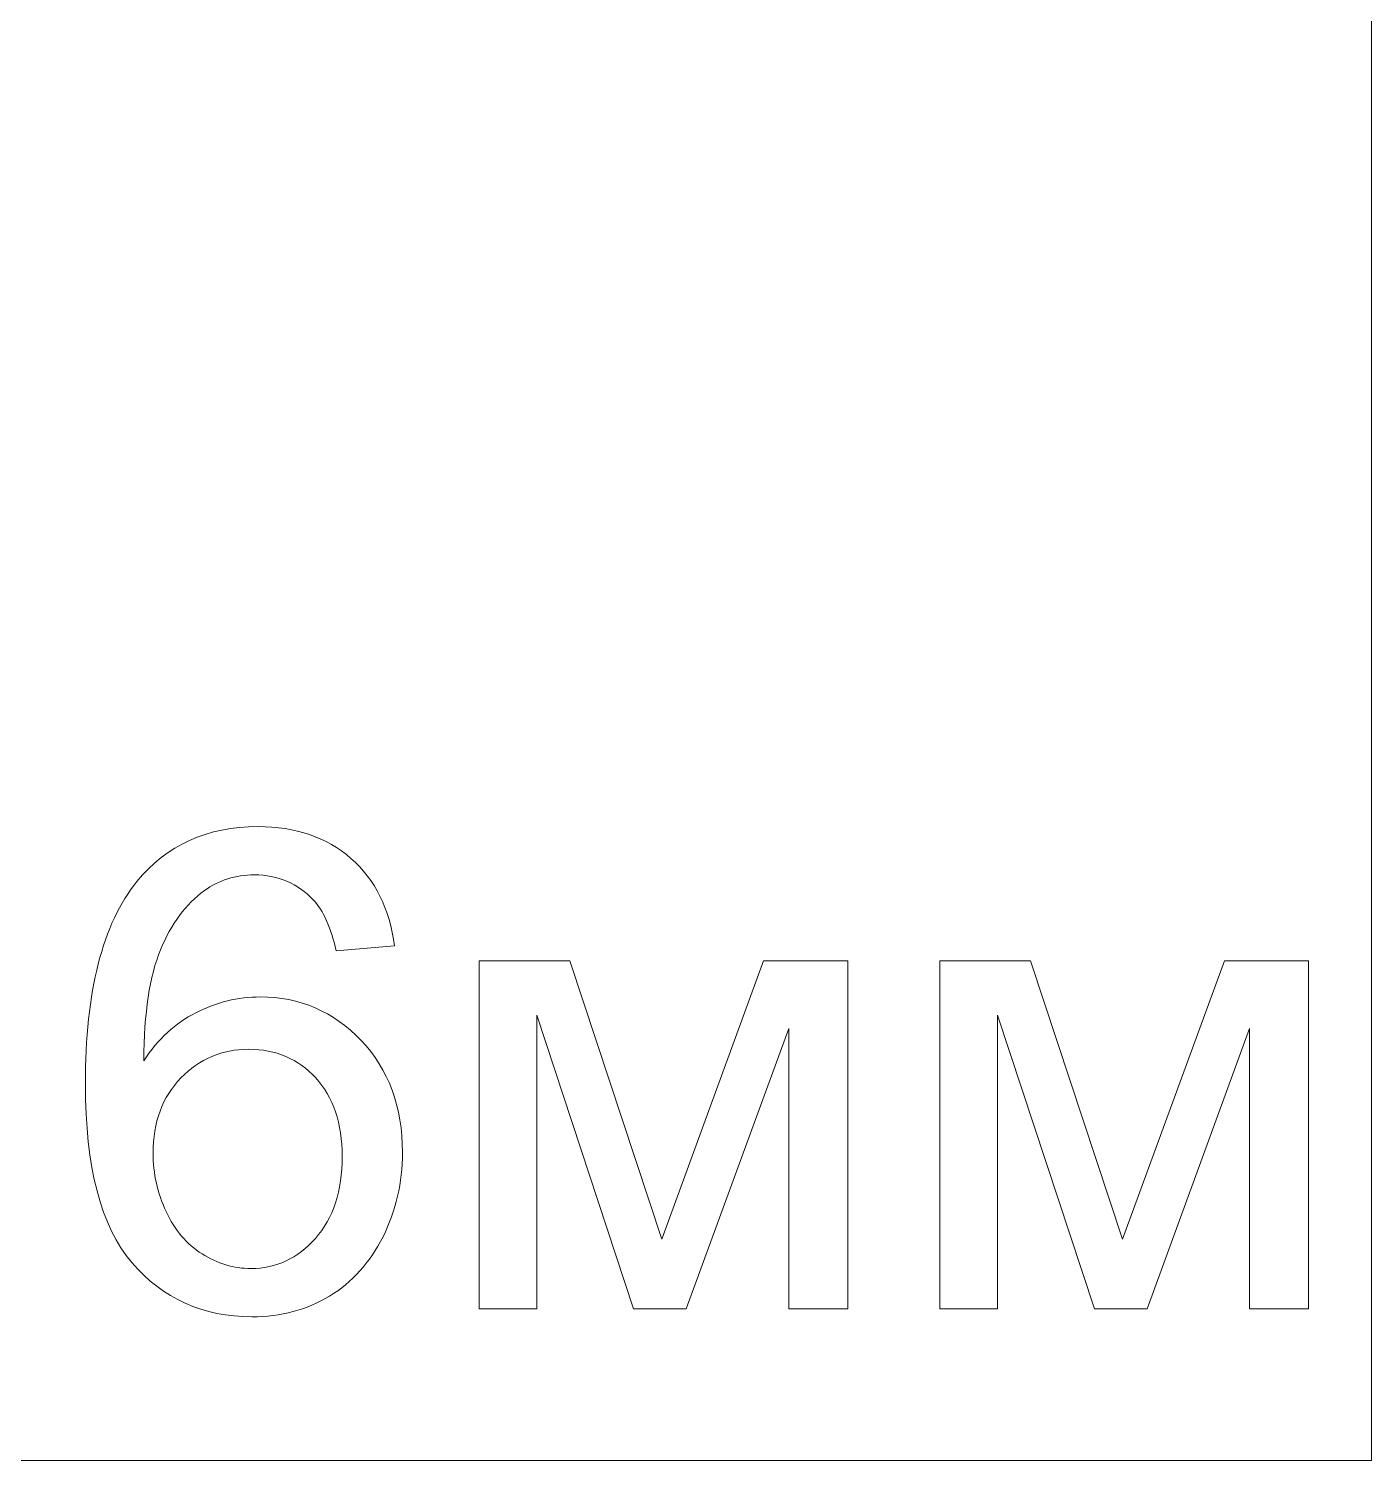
# Model space of a CAD drawing. Header units: centimetres. Extents: x -89 to 95, y -62 to 62.
# Drawn here: x 67.25 to 95.39, y -61.96 to -31.96 of the extents above; entities that cross this region are included whole.
import ezdxf

# ---------------------------------------------------------------- set-up
doc = ezdxf.new("R2010")
doc.units = ezdxf.units.CM
doc.header["$MEASUREMENT"] = 0
doc.layers.add('layer 1', color=7, linetype='Continuous')

msp = doc.modelspace()

# ---------------------------------------------------------------- linework, layer by layer
at = {"layer": 'layer 1', "color": 177, "lineweight": 9}
msp.add_open_spline([(5.39311, -61.96294), (5.39311, -61.96294), (95.39311, -61.96294), (95.39311, -61.96294), (95.39311, -61.96294), (95.39311, -61.96294), (95.39311, -1.96294), (95.39311, -1.96294), (95.39311, -1.96294), (95.39311, -1.96294), (5.39311, -1.96294), (5.39311, -1.96294), (5.39311, -1.96294), (5.39311, -1.96294), (5.39311, -61.96294), (5.39311, -61.96294), (5.39311, -61.96294), (5.39311, -61.96294), (5.39311, -61.96294), (5.39311, -61.96294)], degree=3, knots=[0, 0, 0, 0, 0.16666667, 0.16666667, 0.16666667, 0.16666667, 0.33333333, 0.33333333, 0.33333333, 0.33333333, 0.5, 0.5, 0.5, 0.5, 0.66666667, 0.66666667, 0.66666667, 0.66666667, 1, 1, 1, 1], dxfattribs=at)
at = {"layer": 'layer 1', "color": 250, "lineweight": 9}
for points, knots in [([(74.91803, -51.18471), (74.91803, -51.18471), (73.69562, -51.28306), (73.69562, -51.28306), (73.69562, -51.28306), (73.58556, -50.79831), (73.42866, -50.4447), (73.22492, -50.22457), (73.22492, -50.22457), (72.89005, -49.87096), (72.47555, -49.69533), (71.98378, -49.69533), (71.98378, -49.69533), (71.58802, -49.69533), (71.23675, -49.80539), (70.93466, -50.02552), (70.93466, -50.02552), (70.54592, -50.30888), (70.24149, -50.72103), (70.01434, -51.26433), (70.01434, -51.26433), (69.78953, -51.80996), (69.67244, -52.58509), (69.66307, -53.58972), (69.66307, -53.58972), (69.96048, -53.13775), (70.32579, -52.80054), (70.75668, -52.58275), (70.75668, -52.58275), (71.18757, -52.36262), (71.63719, -52.25256), (72.11023, -52.25256), (72.11023, -52.25256), (72.93454, -52.25256), (73.63708, -52.55699), (74.21784, -53.16351), (74.21784, -53.16351), (74.79626, -53.77004), (75.08664, -54.55219), (75.08664, -55.51467), (75.08664, -55.51467), (75.08664, -56.14695), (74.95082, -56.73239), (74.67917, -57.27569), (74.67917, -57.27569), (74.40518, -57.81898), (74.03284, -58.23348), (73.55512, -58.52152), (73.55512, -58.52152), (73.07973, -58.80956), (72.53878, -58.95475), (71.9346, -58.95475), (71.9346, -58.95475), (70.90656, -58.95475), (70.06586, -58.57538), (69.41484, -57.81898), (69.41484, -57.81898), (68.76617, -57.06259), (68.44066, -55.81441), (68.44066, -54.07681), (68.44066, -54.07681), (68.44066, -52.13313), (68.80129, -50.71869), (69.52022, -49.83584), (69.52022, -49.83584), (70.14782, -49.06773), (70.9932, -48.68368), (72.05871, -48.68368), (72.05871, -48.68368), (72.85024, -48.68368), (73.50125, -48.90615), (74.00708, -49.34875), (74.00708, -49.34875), (74.51291, -49.79134), (74.81734, -50.40255), (74.91803, -51.18471)], [0, 0, 0, 0, 0.05, 0.05, 0.05, 0.05, 0.1, 0.1, 0.1, 0.1, 0.15, 0.15, 0.15, 0.15, 0.2, 0.2, 0.2, 0.2, 0.25, 0.25, 0.25, 0.25, 0.3, 0.3, 0.3, 0.3, 0.35, 0.35, 0.35, 0.35, 0.4, 0.4, 0.4, 0.4, 0.45, 0.45, 0.45, 0.45, 0.5, 0.5, 0.5, 0.5, 0.55, 0.55, 0.55, 0.55, 0.6, 0.6, 0.6, 0.6, 0.65, 0.65, 0.65, 0.65, 0.7, 0.7, 0.7, 0.7, 0.75, 0.75, 0.75, 0.75, 0.8, 0.8, 0.8, 0.8, 0.85, 0.85, 0.85, 0.85, 0.9, 0.9, 0.9, 0.9, 1, 1, 1, 1]), ([(76.69077, -51.49382), (76.69077, -51.49382), (78.5923, -51.49382), (78.5923, -51.49382), (78.5923, -51.49382), (78.5923, -51.49382), (80.51959, -57.32955), (80.51959, -57.32955), (80.51959, -57.32955), (80.51959, -57.32955), (82.65295, -51.49382), (82.65295, -51.49382), (82.65295, -51.49382), (82.65295, -51.49382), (84.41866, -51.49382), (84.41866, -51.49382), (84.41866, -51.49382), (84.41866, -51.49382), (84.41866, -58.78614), (84.41866, -58.78614), (84.41866, -58.78614), (84.41866, -58.78614), (83.1822, -58.78614), (83.1822, -58.78614), (83.1822, -58.78614), (83.1822, -58.78614), (83.1822, -52.91528), (83.1822, -52.91528), (83.1822, -52.91528), (83.1822, -52.91528), (81.03478, -58.78614), (81.03478, -58.78614), (81.03478, -58.78614), (81.03478, -58.78614), (79.92946, -58.78614), (79.92946, -58.78614), (79.92946, -58.78614), (79.92946, -58.78614), (77.89913, -52.63427), (77.89913, -52.63427), (77.89913, -52.63427), (77.89913, -52.63427), (77.89913, -58.78614), (77.89913, -58.78614), (77.89913, -58.78614), (77.89913, -58.78614), (76.69077, -58.78614), (76.69077, -58.78614), (76.69077, -58.78614), (76.69077, -58.78614), (76.69077, -51.49382), (76.69077, -51.49382)], [0, 0, 0, 0, 0.07142857, 0.07142857, 0.07142857, 0.07142857, 0.14285714, 0.14285714, 0.14285714, 0.14285714, 0.21428571, 0.21428571, 0.21428571, 0.21428571, 0.28571429, 0.28571429, 0.28571429, 0.28571429, 0.35714286, 0.35714286, 0.35714286, 0.35714286, 0.42857143, 0.42857143, 0.42857143, 0.42857143, 0.5, 0.5, 0.5, 0.5, 0.57142857, 0.57142857, 0.57142857, 0.57142857, 0.64285714, 0.64285714, 0.64285714, 0.64285714, 0.71428571, 0.71428571, 0.71428571, 0.71428571, 0.78571429, 0.78571429, 0.78571429, 0.78571429, 0.85714286, 0.85714286, 0.85714286, 0.85714286, 1, 1, 1, 1]), ([(86.35063, -51.49382), (86.35063, -51.49382), (88.25216, -51.49382), (88.25216, -51.49382), (88.25216, -51.49382), (88.25216, -51.49382), (90.17945, -57.32955), (90.17945, -57.32955), (90.17945, -57.32955), (90.17945, -57.32955), (92.31281, -51.49382), (92.31281, -51.49382), (92.31281, -51.49382), (92.31281, -51.49382), (94.07852, -51.49382), (94.07852, -51.49382), (94.07852, -51.49382), (94.07852, -51.49382), (94.07852, -58.78614), (94.07852, -58.78614), (94.07852, -58.78614), (94.07852, -58.78614), (92.84206, -58.78614), (92.84206, -58.78614), (92.84206, -58.78614), (92.84206, -58.78614), (92.84206, -52.91528), (92.84206, -52.91528), (92.84206, -52.91528), (92.84206, -52.91528), (90.69464, -58.78614), (90.69464, -58.78614), (90.69464, -58.78614), (90.69464, -58.78614), (89.58932, -58.78614), (89.58932, -58.78614), (89.58932, -58.78614), (89.58932, -58.78614), (87.55899, -52.63427), (87.55899, -52.63427), (87.55899, -52.63427), (87.55899, -52.63427), (87.55899, -58.78614), (87.55899, -58.78614), (87.55899, -58.78614), (87.55899, -58.78614), (86.35063, -58.78614), (86.35063, -58.78614), (86.35063, -58.78614), (86.35063, -58.78614), (86.35063, -51.49382), (86.35063, -51.49382)], [0, 0, 0, 0, 0.07142857, 0.07142857, 0.07142857, 0.07142857, 0.14285714, 0.14285714, 0.14285714, 0.14285714, 0.21428571, 0.21428571, 0.21428571, 0.21428571, 0.28571429, 0.28571429, 0.28571429, 0.28571429, 0.35714286, 0.35714286, 0.35714286, 0.35714286, 0.42857143, 0.42857143, 0.42857143, 0.42857143, 0.5, 0.5, 0.5, 0.5, 0.57142857, 0.57142857, 0.57142857, 0.57142857, 0.64285714, 0.64285714, 0.64285714, 0.64285714, 0.71428571, 0.71428571, 0.71428571, 0.71428571, 0.78571429, 0.78571429, 0.78571429, 0.78571429, 0.85714286, 0.85714286, 0.85714286, 0.85714286, 1, 1, 1, 1]), ([(69.85978, -55.52638), (69.85978, -55.95258), (69.95111, -56.36005), (70.13143, -56.74879), (70.13143, -56.74879), (70.31174, -57.13752), (70.56466, -57.43259), (70.88548, -57.63632), (70.88548, -57.63632), (71.20865, -57.84006), (71.55055, -57.9431), (71.91352, -57.9431), (71.91352, -57.9431), (72.44043, -57.9431), (72.89005, -57.73234), (73.26239, -57.31082), (73.26239, -57.31082), (73.63474, -56.88929), (73.82208, -56.3179), (73.82208, -55.59429), (73.82208, -55.59429), (73.82208, -54.89878), (73.63708, -54.3508), (73.26942, -53.95035), (73.26942, -53.95035), (72.90176, -53.54991), (72.4334, -53.34852), (71.86435, -53.34852), (71.86435, -53.34852), (71.307, -53.34852), (70.83162, -53.54991), (70.44288, -53.95035), (70.44288, -53.95035), (70.05415, -54.3508), (69.85978, -54.87536), (69.85978, -55.52638)], [0, 0, 0, 0, 0.1, 0.1, 0.1, 0.1, 0.2, 0.2, 0.2, 0.2, 0.3, 0.3, 0.3, 0.3, 0.4, 0.4, 0.4, 0.4, 0.5, 0.5, 0.5, 0.5, 0.6, 0.6, 0.6, 0.6, 0.7, 0.7, 0.7, 0.7, 0.8, 0.8, 0.8, 0.8, 1, 1, 1, 1])]:
    msp.add_open_spline(points, degree=3, knots=knots, dxfattribs=at)

doc.saveas('drawing.dxf')
